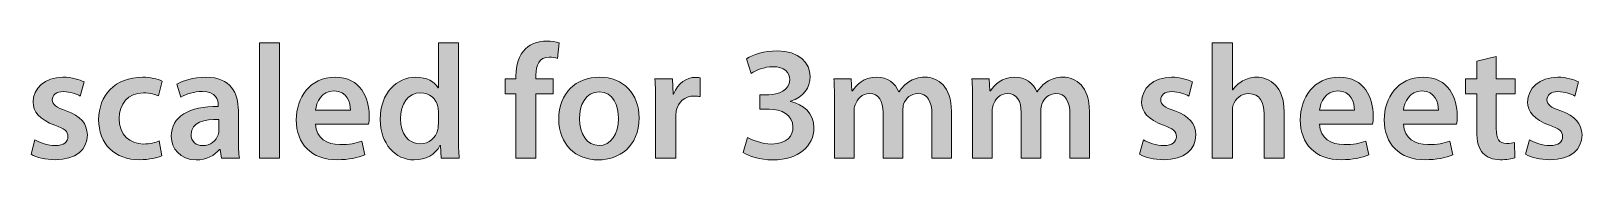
# Model space of a CAD drawing. Header units: inches. Extents: x 589 to 2016, y -1839 to -951.
# Drawn here: x 1193.7 to 1298.1, y -1147.4 to -1139.4 of the extents above; entities that cross this region are included whole.
import ezdxf

# ---------------------------------------------------------------- set-up
doc = ezdxf.new("R2010")
doc.units = ezdxf.units.IN
doc.header["$MEASUREMENT"] = 0
doc.layers.add('Layer 1', color=7, linetype='Continuous')

# ---------------------------------------------------------------- blocks, each defined once
blk = doc.blocks.new('block 315')
at = {"layer": 'Layer 1', "true_color": 0x010101}
h = blk.add_hatch(color=18, dxfattribs=at)
h.dxf.hatch_style = 2
h.paths.add_polyline_path([(1209.12, -1139.53), (1210.48, -1139.53), (1210.48, -1147.31), (1209.12, -1147.31)])
h = blk.add_hatch(color=18, dxfattribs=at)
h.dxf.hatch_style = 2
edge = h.paths.add_edge_path()
edge.add_spline(control_points=[(1222.51, -1139.53), (1222.51, -1139.53), (1222.51, -1145.81), (1222.51, -1145.81), (1222.51, -1146.36), (1222.53, -1146.95), (1222.56, -1147.31), (1222.56, -1147.31), (1221.35, -1147.31), (1221.35, -1147.31), (1221.35, -1147.31), (1221.3, -1146.47), (1221.3, -1146.47), (1221.3, -1146.47), (1221.27, -1146.47), (1221.27, -1146.47), (1220.96, -1147.06), (1220.31, -1147.43), (1219.53, -1147.43), (1218.26, -1147.43), (1217.25, -1146.35), (1217.25, -1144.7), (1217.24, -1142.92), (1218.36, -1141.85), (1219.64, -1141.85), (1220.38, -1141.85), (1220.9, -1142.16), (1221.14, -1142.56), (1221.14, -1142.56), (1221.17, -1142.56), (1221.17, -1142.56), (1221.17, -1142.56), (1221.17, -1139.53), (1221.17, -1139.53), (1221.17, -1139.53), (1222.51, -1139.53), (1222.51, -1139.53), (1222.51, -1139.53), (1222.51, -1139.53), (1222.51, -1139.53)], knot_values=[0, 0, 0, 0, 1, 1, 1, 2, 2, 2, 3, 3, 3, 4, 4, 4, 5, 5, 5, 6, 6, 6, 7, 7, 7, 8, 8, 8, 9, 9, 9, 10, 10, 10, 11, 11, 11, 12, 12, 12, 13, 13, 13, 13], degree=3, periodic=1)
edge = h.paths.add_edge_path()
edge.add_spline(control_points=[(1221.16, -1144.2), (1221.16, -1144.09), (1221.15, -1143.96), (1221.13, -1143.85), (1221.01, -1143.32), (1220.58, -1142.9), (1219.97, -1142.9), (1219.1, -1142.9), (1218.62, -1143.66), (1218.62, -1144.66), (1218.62, -1145.63), (1219.1, -1146.35), (1219.96, -1146.35), (1220.51, -1146.35), (1220.99, -1145.97), (1221.12, -1145.39), (1221.15, -1145.27), (1221.16, -1145.14), (1221.16, -1145), (1221.16, -1145), (1221.16, -1144.2), (1221.16, -1144.2)], knot_values=[0, 0, 0, 0, 1, 1, 1, 2, 2, 2, 3, 3, 3, 4, 4, 4, 5, 5, 5, 6, 6, 6, 7, 7, 7, 7], degree=3, periodic=1)
h = blk.add_hatch(color=18, dxfattribs=at)
h.dxf.hatch_style = 2
edge = h.paths.add_edge_path()
edge.add_spline(control_points=[(1226.38, -1147.31), (1226.38, -1147.31), (1226.38, -1142.98), (1226.38, -1142.98), (1226.38, -1142.98), (1225.66, -1142.98), (1225.66, -1142.98), (1225.66, -1142.98), (1225.66, -1141.97), (1225.66, -1141.97), (1225.66, -1141.97), (1226.38, -1141.97), (1226.38, -1141.97), (1226.38, -1141.97), (1226.38, -1141.75), (1226.38, -1141.75), (1226.38, -1141.06), (1226.56, -1140.37), (1227.03, -1139.93), (1227.42, -1139.55), (1227.96, -1139.41), (1228.42, -1139.41), (1228.78, -1139.41), (1229.06, -1139.47), (1229.28, -1139.54), (1229.28, -1139.54), (1229.18, -1140.58), (1229.18, -1140.58), (1229.04, -1140.53), (1228.85, -1140.49), (1228.61, -1140.49), (1227.95, -1140.49), (1227.72, -1141.04), (1227.72, -1141.7), (1227.72, -1141.7), (1227.72, -1141.97), (1227.72, -1141.97), (1227.72, -1141.97), (1228.89, -1141.97), (1228.89, -1141.97), (1228.89, -1141.97), (1228.89, -1142.98), (1228.89, -1142.98), (1228.89, -1142.98), (1227.73, -1142.98), (1227.73, -1142.98), (1227.73, -1142.98), (1227.73, -1147.31), (1227.73, -1147.31), (1227.73, -1147.31), (1226.38, -1147.31), (1226.38, -1147.31), (1226.38, -1147.31), (1226.38, -1147.31), (1226.38, -1147.31)], knot_values=[0, 0, 0, 0, 1, 1, 1, 2, 2, 2, 3, 3, 3, 4, 4, 4, 5, 5, 5, 6, 6, 6, 7, 7, 7, 8, 8, 8, 9, 9, 9, 10, 10, 10, 11, 11, 11, 12, 12, 12, 13, 13, 13, 14, 14, 14, 15, 15, 15, 16, 16, 16, 17, 17, 17, 18, 18, 18, 18], degree=3, periodic=1)
h = blk.add_hatch(color=18, dxfattribs=at)
h.dxf.hatch_style = 2
edge = h.paths.add_edge_path()
edge.add_spline(control_points=[(1273.23, -1139.53), (1273.23, -1139.53), (1274.59, -1139.53), (1274.59, -1139.53), (1274.59, -1139.53), (1274.59, -1142.71), (1274.59, -1142.71), (1274.59, -1142.71), (1274.62, -1142.71), (1274.62, -1142.71), (1274.78, -1142.46), (1275, -1142.25), (1275.28, -1142.1), (1275.55, -1141.94), (1275.86, -1141.85), (1276.2, -1141.85), (1277.11, -1141.85), (1278.07, -1142.46), (1278.07, -1144.17), (1278.07, -1144.17), (1278.07, -1147.31), (1278.07, -1147.31), (1278.07, -1147.31), (1276.72, -1147.31), (1276.72, -1147.31), (1276.72, -1147.31), (1276.72, -1144.32), (1276.72, -1144.32), (1276.72, -1143.54), (1276.43, -1142.96), (1275.69, -1142.96), (1275.16, -1142.96), (1274.79, -1143.31), (1274.65, -1143.72), (1274.6, -1143.83), (1274.59, -1143.97), (1274.59, -1144.12), (1274.59, -1144.12), (1274.59, -1147.31), (1274.59, -1147.31), (1274.59, -1147.31), (1273.23, -1147.31), (1273.23, -1147.31), (1273.23, -1147.31), (1273.23, -1139.53), (1273.23, -1139.53), (1273.23, -1139.53), (1273.23, -1139.53), (1273.23, -1139.53)], knot_values=[0, 0, 0, 0, 1, 1, 1, 2, 2, 2, 3, 3, 3, 4, 4, 4, 5, 5, 5, 6, 6, 6, 7, 7, 7, 8, 8, 8, 9, 9, 9, 10, 10, 10, 11, 11, 11, 12, 12, 12, 13, 13, 13, 14, 14, 14, 15, 15, 15, 16, 16, 16, 16], degree=3, periodic=1)
h = blk.add_hatch(color=18, dxfattribs=at)
h.dxf.hatch_style = 2
edge = h.paths.add_edge_path()
edge.add_spline(control_points=[(1241.97, -1145.92), (1242.24, -1146.08), (1242.91, -1146.36), (1243.59, -1146.36), (1244.62, -1146.36), (1245.04, -1145.78), (1245.02, -1145.22), (1245.02, -1144.37), (1244.24, -1144.01), (1243.41, -1144.01), (1243.41, -1144.01), (1242.79, -1144.01), (1242.79, -1144.01), (1242.79, -1144.01), (1242.79, -1143.03), (1242.79, -1143.03), (1242.79, -1143.03), (1243.39, -1143.03), (1243.39, -1143.03), (1244.02, -1143.03), (1244.81, -1142.74), (1244.81, -1142.03), (1244.81, -1141.55), (1244.45, -1141.14), (1243.67, -1141.14), (1243.09, -1141.14), (1242.51, -1141.39), (1242.21, -1141.59), (1242.21, -1141.59), (1241.9, -1140.61), (1241.9, -1140.61), (1242.31, -1140.33), (1243.1, -1140.07), (1243.95, -1140.07), (1245.42, -1140.07), (1246.18, -1140.88), (1246.18, -1141.81), (1246.18, -1142.55), (1245.74, -1143.17), (1244.86, -1143.47), (1244.86, -1143.47), (1244.86, -1143.5), (1244.86, -1143.5), (1245.73, -1143.65), (1246.43, -1144.31), (1246.43, -1145.27), (1246.43, -1146.48), (1245.42, -1147.43), (1243.66, -1147.43), (1242.79, -1147.43), (1242.05, -1147.19), (1241.67, -1146.93), (1241.67, -1146.93), (1241.97, -1145.92), (1241.97, -1145.92)], knot_values=[0, 0, 0, 0, 1, 1, 1, 2, 2, 2, 3, 3, 3, 4, 4, 4, 5, 5, 5, 6, 6, 6, 7, 7, 7, 8, 8, 8, 9, 9, 9, 10, 10, 10, 11, 11, 11, 12, 12, 12, 13, 13, 13, 14, 14, 14, 15, 15, 15, 16, 16, 16, 17, 17, 17, 18, 18, 18, 18], degree=3, periodic=1)
h = blk.add_hatch(color=18, dxfattribs=at)
h.dxf.hatch_style = 2
edge = h.paths.add_edge_path()
edge.add_spline(control_points=[(1292.35, -1140.45), (1292.35, -1140.45), (1292.35, -1141.97), (1292.35, -1141.97), (1292.35, -1141.97), (1293.63, -1141.97), (1293.63, -1141.97), (1293.63, -1141.97), (1293.63, -1142.98), (1293.63, -1142.98), (1293.63, -1142.98), (1292.35, -1142.98), (1292.35, -1142.98), (1292.35, -1142.98), (1292.35, -1145.34), (1292.35, -1145.34), (1292.35, -1145.98), (1292.52, -1146.32), (1293.04, -1146.32), (1293.27, -1146.32), (1293.44, -1146.29), (1293.57, -1146.26), (1293.57, -1146.26), (1293.59, -1147.29), (1293.59, -1147.29), (1293.39, -1147.36), (1293.04, -1147.42), (1292.61, -1147.42), (1292.12, -1147.42), (1291.7, -1147.25), (1291.45, -1146.98), (1291.16, -1146.67), (1291.03, -1146.19), (1291.03, -1145.49), (1291.03, -1145.49), (1291.03, -1142.98), (1291.03, -1142.98), (1291.03, -1142.98), (1290.27, -1142.98), (1290.27, -1142.98), (1290.27, -1142.98), (1290.27, -1141.97), (1290.27, -1141.97), (1290.27, -1141.97), (1291.03, -1141.97), (1291.03, -1141.97), (1291.03, -1141.97), (1291.03, -1140.77), (1291.03, -1140.77), (1291.03, -1140.77), (1292.35, -1140.45), (1292.35, -1140.45)], knot_values=[0, 0, 0, 0, 1, 1, 1, 2, 2, 2, 3, 3, 3, 4, 4, 4, 5, 5, 5, 6, 6, 6, 7, 7, 7, 8, 8, 8, 9, 9, 9, 10, 10, 10, 11, 11, 11, 12, 12, 12, 13, 13, 13, 14, 14, 14, 15, 15, 15, 16, 16, 16, 17, 17, 17, 17], degree=3, periodic=1)
h = blk.add_hatch(color=18, dxfattribs=at)
h.dxf.hatch_style = 2
edge = h.paths.add_edge_path()
edge.add_spline(control_points=[(1194.01, -1146.07), (1194.31, -1146.26), (1194.9, -1146.46), (1195.38, -1146.46), (1195.97, -1146.46), (1196.23, -1146.21), (1196.23, -1145.86), (1196.23, -1145.5), (1196.01, -1145.32), (1195.36, -1145.09), (1194.32, -1144.72), (1193.88, -1144.15), (1193.89, -1143.53), (1193.89, -1142.59), (1194.67, -1141.85), (1195.9, -1141.85), (1196.5, -1141.85), (1197.01, -1142.01), (1197.32, -1142.17), (1197.32, -1142.17), (1197.06, -1143.12), (1197.06, -1143.12), (1196.83, -1142.99), (1196.4, -1142.82), (1195.93, -1142.82), (1195.45, -1142.82), (1195.18, -1143.05), (1195.18, -1143.38), (1195.18, -1143.72), (1195.44, -1143.88), (1196.12, -1144.12), (1197.08, -1144.47), (1197.53, -1144.97), (1197.54, -1145.75), (1197.54, -1146.72), (1196.78, -1147.42), (1195.37, -1147.42), (1194.72, -1147.42), (1194.14, -1147.26), (1193.75, -1147.05), (1193.75, -1147.05), (1194.01, -1146.07), (1194.01, -1146.07)], knot_values=[0, 0, 0, 0, 1, 1, 1, 2, 2, 2, 3, 3, 3, 4, 4, 4, 5, 5, 5, 6, 6, 6, 7, 7, 7, 8, 8, 8, 9, 9, 9, 10, 10, 10, 11, 11, 11, 12, 12, 12, 13, 13, 13, 14, 14, 14, 14], degree=3, periodic=1)
h = blk.add_hatch(color=18, dxfattribs=at)
h.dxf.hatch_style = 2
edge = h.paths.add_edge_path()
edge.add_spline(control_points=[(1202.56, -1147.15), (1202.28, -1147.28), (1201.72, -1147.42), (1201.05, -1147.42), (1199.39, -1147.42), (1198.3, -1146.36), (1198.3, -1144.7), (1198.3, -1143.1), (1199.4, -1141.85), (1201.27, -1141.85), (1201.76, -1141.85), (1202.27, -1141.97), (1202.57, -1142.11), (1202.57, -1142.11), (1202.33, -1143.11), (1202.33, -1143.11), (1202.11, -1143.02), (1201.8, -1142.91), (1201.31, -1142.91), (1200.28, -1142.91), (1199.67, -1143.66), (1199.68, -1144.64), (1199.68, -1145.73), (1200.39, -1146.36), (1201.31, -1146.36), (1201.78, -1146.36), (1202.11, -1146.26), (1202.38, -1146.15), (1202.38, -1146.15), (1202.56, -1147.15), (1202.56, -1147.15)], knot_values=[0, 0, 0, 0, 1, 1, 1, 2, 2, 2, 3, 3, 3, 4, 4, 4, 5, 5, 5, 6, 6, 6, 7, 7, 7, 8, 8, 8, 9, 9, 9, 10, 10, 10, 10], degree=3, periodic=1)
h = blk.add_hatch(color=18, dxfattribs=at)
h.dxf.hatch_style = 2
edge = h.paths.add_edge_path()
edge.add_spline(control_points=[(1206.56, -1147.31), (1206.56, -1147.31), (1206.47, -1146.72), (1206.47, -1146.72), (1206.47, -1146.72), (1206.44, -1146.72), (1206.44, -1146.72), (1206.11, -1147.13), (1205.55, -1147.43), (1204.86, -1147.43), (1203.79, -1147.43), (1203.19, -1146.65), (1203.19, -1145.84), (1203.19, -1144.5), (1204.38, -1143.81), (1206.35, -1143.83), (1206.35, -1143.83), (1206.35, -1143.74), (1206.35, -1143.74), (1206.35, -1143.39), (1206.21, -1142.81), (1205.27, -1142.81), (1204.74, -1142.81), (1204.2, -1142.97), (1203.83, -1143.2), (1203.83, -1143.2), (1203.57, -1142.32), (1203.57, -1142.32), (1203.97, -1142.08), (1204.66, -1141.85), (1205.5, -1141.85), (1207.21, -1141.85), (1207.7, -1142.94), (1207.7, -1144.1), (1207.7, -1144.1), (1207.7, -1146.03), (1207.7, -1146.03), (1207.7, -1146.51), (1207.72, -1146.98), (1207.78, -1147.31), (1207.78, -1147.31), (1206.56, -1147.31), (1206.56, -1147.31), (1206.56, -1147.31), (1206.56, -1147.31), (1206.56, -1147.31)], knot_values=[0, 0, 0, 0, 1, 1, 1, 2, 2, 2, 3, 3, 3, 4, 4, 4, 5, 5, 5, 6, 6, 6, 7, 7, 7, 8, 8, 8, 9, 9, 9, 10, 10, 10, 11, 11, 11, 12, 12, 12, 13, 13, 13, 14, 14, 14, 15, 15, 15, 15], degree=3, periodic=1)
edge = h.paths.add_edge_path()
edge.add_spline(control_points=[(1206.39, -1144.7), (1205.43, -1144.68), (1204.52, -1144.89), (1204.52, -1145.7), (1204.52, -1146.22), (1204.86, -1146.47), (1205.29, -1146.47), (1205.83, -1146.47), (1206.22, -1146.12), (1206.34, -1145.73), (1206.38, -1145.63), (1206.39, -1145.52), (1206.39, -1145.44), (1206.39, -1145.44), (1206.39, -1144.7), (1206.39, -1144.7), (1206.39, -1144.7), (1206.39, -1144.7), (1206.39, -1144.7)], knot_values=[0, 0, 0, 0, 1, 1, 1, 2, 2, 2, 3, 3, 3, 4, 4, 4, 5, 5, 5, 6, 6, 6, 6], degree=3, periodic=1)
h = blk.add_hatch(color=18, dxfattribs=at)
h.dxf.hatch_style = 2
edge = h.paths.add_edge_path()
edge.add_spline(control_points=[(1212.89, -1145.02), (1212.93, -1145.98), (1213.68, -1146.4), (1214.54, -1146.4), (1215.16, -1146.4), (1215.61, -1146.31), (1216.01, -1146.16), (1216.01, -1146.16), (1216.21, -1147.09), (1216.21, -1147.09), (1215.75, -1147.28), (1215.12, -1147.42), (1214.35, -1147.42), (1212.62, -1147.42), (1211.6, -1146.36), (1211.6, -1144.72), (1211.6, -1143.25), (1212.5, -1141.85), (1214.21, -1141.85), (1215.94, -1141.85), (1216.51, -1143.28), (1216.51, -1144.45), (1216.51, -1144.7), (1216.49, -1144.9), (1216.47, -1145.02), (1216.47, -1145.02), (1212.89, -1145.02), (1212.89, -1145.02), (1212.89, -1145.02), (1212.89, -1145.02), (1212.89, -1145.02)], knot_values=[0, 0, 0, 0, 1, 1, 1, 2, 2, 2, 3, 3, 3, 4, 4, 4, 5, 5, 5, 6, 6, 6, 7, 7, 7, 8, 8, 8, 9, 9, 9, 10, 10, 10, 10], degree=3, periodic=1)
edge = h.paths.add_edge_path()
edge.add_spline(control_points=[(1215.24, -1144.08), (1215.25, -1143.58), (1215.03, -1142.77), (1214.13, -1142.77), (1213.3, -1142.77), (1212.95, -1143.53), (1212.89, -1144.08), (1212.89, -1144.08), (1215.24, -1144.08), (1215.24, -1144.08)], knot_values=[0, 0, 0, 0, 1, 1, 1, 2, 2, 2, 3, 3, 3, 3], degree=3, periodic=1)
h = blk.add_hatch(color=18, dxfattribs=at)
h.dxf.hatch_style = 2
edge = h.paths.add_edge_path()
edge.add_spline(control_points=[(1234.67, -1144.59), (1234.67, -1146.55), (1233.29, -1147.43), (1231.93, -1147.43), (1230.42, -1147.43), (1229.26, -1146.39), (1229.26, -1144.68), (1229.26, -1142.93), (1230.41, -1141.85), (1232.02, -1141.85), (1233.61, -1141.85), (1234.67, -1142.97), (1234.67, -1144.59)], knot_values=[0, 0, 0, 0, 1, 1, 1, 2, 2, 2, 3, 3, 3, 4, 4, 4, 4], degree=3, periodic=1)
edge = h.paths.add_edge_path()
edge.add_spline(control_points=[(1230.65, -1144.65), (1230.65, -1145.68), (1231.16, -1146.46), (1231.98, -1146.46), (1232.75, -1146.46), (1233.28, -1145.7), (1233.28, -1144.63), (1233.28, -1143.79), (1232.91, -1142.84), (1231.99, -1142.84), (1231.04, -1142.84), (1230.65, -1143.76), (1230.65, -1144.65)], knot_values=[0, 0, 0, 0, 1, 1, 1, 2, 2, 2, 3, 3, 3, 4, 4, 4, 4], degree=3, periodic=1)
h = blk.add_hatch(color=18, dxfattribs=at)
h.dxf.hatch_style = 2
edge = h.paths.add_edge_path()
edge.add_spline(control_points=[(1235.78, -1143.69), (1235.78, -1142.97), (1235.77, -1142.46), (1235.73, -1141.97), (1235.73, -1141.97), (1236.91, -1141.97), (1236.91, -1141.97), (1236.91, -1141.97), (1236.95, -1142.99), (1236.95, -1142.99), (1236.95, -1142.99), (1236.99, -1142.99), (1236.99, -1142.99), (1237.26, -1142.24), (1237.88, -1141.86), (1238.45, -1141.86), (1238.58, -1141.86), (1238.66, -1141.87), (1238.77, -1141.89), (1238.77, -1141.89), (1238.77, -1143.16), (1238.77, -1143.16), (1238.66, -1143.14), (1238.54, -1143.12), (1238.38, -1143.12), (1237.73, -1143.12), (1237.29, -1143.53), (1237.17, -1144.13), (1237.15, -1144.26), (1237.13, -1144.4), (1237.13, -1144.55), (1237.13, -1144.55), (1237.13, -1147.31), (1237.13, -1147.31), (1237.13, -1147.31), (1235.78, -1147.31), (1235.78, -1147.31), (1235.78, -1147.31), (1235.78, -1143.69), (1235.78, -1143.69)], knot_values=[0, 0, 0, 0, 1, 1, 1, 2, 2, 2, 3, 3, 3, 4, 4, 4, 5, 5, 5, 6, 6, 6, 7, 7, 7, 8, 8, 8, 9, 9, 9, 10, 10, 10, 11, 11, 11, 12, 12, 12, 13, 13, 13, 13], degree=3, periodic=1)
h = blk.add_hatch(color=18, dxfattribs=at)
h.dxf.hatch_style = 2
edge = h.paths.add_edge_path()
edge.add_spline(control_points=[(1247.82, -1143.56), (1247.82, -1142.95), (1247.81, -1142.43), (1247.77, -1141.97), (1247.77, -1141.97), (1248.93, -1141.97), (1248.93, -1141.97), (1248.93, -1141.97), (1248.99, -1142.76), (1248.99, -1142.76), (1248.99, -1142.76), (1249.02, -1142.76), (1249.02, -1142.76), (1249.29, -1142.35), (1249.77, -1141.85), (1250.67, -1141.85), (1251.37, -1141.85), (1251.91, -1142.25), (1252.14, -1142.84), (1252.14, -1142.84), (1252.17, -1142.84), (1252.17, -1142.84), (1252.35, -1142.54), (1252.57, -1142.32), (1252.82, -1142.17), (1253.12, -1141.96), (1253.46, -1141.85), (1253.9, -1141.85), (1254.78, -1141.85), (1255.68, -1142.46), (1255.68, -1144.16), (1255.68, -1144.16), (1255.68, -1147.31), (1255.68, -1147.31), (1255.68, -1147.31), (1254.37, -1147.31), (1254.37, -1147.31), (1254.37, -1147.31), (1254.37, -1144.36), (1254.37, -1144.36), (1254.37, -1143.47), (1254.06, -1142.95), (1253.41, -1142.95), (1252.95, -1142.95), (1252.61, -1143.28), (1252.47, -1143.66), (1252.44, -1143.79), (1252.41, -1143.96), (1252.41, -1144.11), (1252.41, -1144.11), (1252.41, -1147.31), (1252.41, -1147.31), (1252.41, -1147.31), (1251.09, -1147.31), (1251.09, -1147.31), (1251.09, -1147.31), (1251.09, -1144.22), (1251.09, -1144.22), (1251.09, -1143.47), (1250.79, -1142.95), (1250.17, -1142.95), (1249.67, -1142.95), (1249.33, -1143.34), (1249.21, -1143.71), (1249.15, -1143.85), (1249.13, -1144), (1249.13, -1144.15), (1249.13, -1144.15), (1249.13, -1147.31), (1249.13, -1147.31), (1249.13, -1147.31), (1247.81, -1147.31), (1247.81, -1147.31), (1247.81, -1147.31), (1247.81, -1143.56), (1247.81, -1143.56), (1247.81, -1143.56), (1247.82, -1143.56), (1247.82, -1143.56), (1247.82, -1143.56), (1247.82, -1143.56), (1247.82, -1143.56), (1247.82, -1143.56), (1247.82, -1143.56), (1247.82, -1143.56), (1247.82, -1143.56), (1247.82, -1143.56), (1247.82, -1143.56)], knot_values=[0, 0, 0, 0, 1, 1, 1, 2, 2, 2, 3, 3, 3, 4, 4, 4, 5, 5, 5, 6, 6, 6, 7, 7, 7, 8, 8, 8, 9, 9, 9, 10, 10, 10, 11, 11, 11, 12, 12, 12, 13, 13, 13, 14, 14, 14, 15, 15, 15, 16, 16, 16, 17, 17, 17, 18, 18, 18, 19, 19, 19, 20, 20, 20, 21, 21, 21, 22, 22, 22, 23, 23, 23, 24, 24, 24, 25, 25, 25, 26, 26, 26, 27, 27, 27, 28, 28, 28, 29, 29, 29, 29], degree=3, periodic=1)
h = blk.add_hatch(color=18, dxfattribs=at)
h.dxf.hatch_style = 2
edge = h.paths.add_edge_path()
edge.add_spline(control_points=[(1257.11, -1143.56), (1257.11, -1142.95), (1257.1, -1142.43), (1257.06, -1141.97), (1257.06, -1141.97), (1258.22, -1141.97), (1258.22, -1141.97), (1258.22, -1141.97), (1258.28, -1142.76), (1258.28, -1142.76), (1258.28, -1142.76), (1258.31, -1142.76), (1258.31, -1142.76), (1258.58, -1142.35), (1259.06, -1141.85), (1259.96, -1141.85), (1260.66, -1141.85), (1261.21, -1142.25), (1261.43, -1142.84), (1261.43, -1142.84), (1261.46, -1142.84), (1261.46, -1142.84), (1261.64, -1142.54), (1261.86, -1142.32), (1262.11, -1142.17), (1262.41, -1141.96), (1262.75, -1141.85), (1263.19, -1141.85), (1264.08, -1141.85), (1264.97, -1142.46), (1264.97, -1144.16), (1264.97, -1144.16), (1264.97, -1147.31), (1264.97, -1147.31), (1264.97, -1147.31), (1263.66, -1147.31), (1263.66, -1147.31), (1263.66, -1147.31), (1263.66, -1144.36), (1263.66, -1144.36), (1263.66, -1143.47), (1263.35, -1142.95), (1262.71, -1142.95), (1262.25, -1142.95), (1261.91, -1143.28), (1261.76, -1143.66), (1261.73, -1143.79), (1261.7, -1143.96), (1261.7, -1144.11), (1261.7, -1144.11), (1261.7, -1147.31), (1261.7, -1147.31), (1261.7, -1147.31), (1260.38, -1147.31), (1260.38, -1147.31), (1260.38, -1147.31), (1260.38, -1144.22), (1260.38, -1144.22), (1260.38, -1143.47), (1260.09, -1142.95), (1259.46, -1142.95), (1258.96, -1142.95), (1258.62, -1143.34), (1258.5, -1143.71), (1258.45, -1143.85), (1258.42, -1144), (1258.42, -1144.15), (1258.42, -1144.15), (1258.42, -1147.31), (1258.42, -1147.31), (1258.42, -1147.31), (1257.11, -1147.31), (1257.11, -1147.31), (1257.11, -1147.31), (1257.11, -1143.56), (1257.11, -1143.56), (1257.11, -1143.56), (1257.11, -1143.56), (1257.11, -1143.56)], knot_values=[0, 0, 0, 0, 1, 1, 1, 2, 2, 2, 3, 3, 3, 4, 4, 4, 5, 5, 5, 6, 6, 6, 7, 7, 7, 8, 8, 8, 9, 9, 9, 10, 10, 10, 11, 11, 11, 12, 12, 12, 13, 13, 13, 14, 14, 14, 15, 15, 15, 16, 16, 16, 17, 17, 17, 18, 18, 18, 19, 19, 19, 20, 20, 20, 21, 21, 21, 22, 22, 22, 23, 23, 23, 24, 24, 24, 25, 25, 25, 26, 26, 26, 26], degree=3, periodic=1)
h = blk.add_hatch(color=18, dxfattribs=at)
h.dxf.hatch_style = 2
edge = h.paths.add_edge_path()
edge.add_spline(control_points=[(1268.6, -1146.07), (1268.91, -1146.26), (1269.49, -1146.46), (1269.97, -1146.46), (1270.56, -1146.46), (1270.82, -1146.21), (1270.82, -1145.86), (1270.82, -1145.5), (1270.6, -1145.32), (1269.95, -1145.09), (1268.91, -1144.72), (1268.47, -1144.15), (1268.48, -1143.53), (1268.48, -1142.59), (1269.26, -1141.85), (1270.5, -1141.85), (1271.09, -1141.85), (1271.6, -1142.01), (1271.91, -1142.17), (1271.91, -1142.17), (1271.65, -1143.12), (1271.65, -1143.12), (1271.42, -1142.99), (1270.99, -1142.82), (1270.52, -1142.82), (1270.04, -1142.82), (1269.77, -1143.05), (1269.77, -1143.38), (1269.77, -1143.72), (1270.03, -1143.88), (1270.71, -1144.12), (1271.67, -1144.47), (1272.12, -1144.97), (1272.13, -1145.75), (1272.13, -1146.72), (1271.37, -1147.42), (1269.96, -1147.42), (1269.32, -1147.42), (1268.73, -1147.26), (1268.34, -1147.05), (1268.34, -1147.05), (1268.6, -1146.07), (1268.6, -1146.07)], knot_values=[0, 0, 0, 0, 1, 1, 1, 2, 2, 2, 3, 3, 3, 4, 4, 4, 5, 5, 5, 6, 6, 6, 7, 7, 7, 8, 8, 8, 9, 9, 9, 10, 10, 10, 11, 11, 11, 12, 12, 12, 13, 13, 13, 14, 14, 14, 14], degree=3, periodic=1)
h = blk.add_hatch(color=18, dxfattribs=at)
h.dxf.hatch_style = 2
edge = h.paths.add_edge_path()
edge.add_spline(control_points=[(1280.45, -1145.02), (1280.49, -1145.98), (1281.24, -1146.4), (1282.1, -1146.4), (1282.72, -1146.4), (1283.17, -1146.31), (1283.57, -1146.16), (1283.57, -1146.16), (1283.77, -1147.09), (1283.77, -1147.09), (1283.31, -1147.28), (1282.68, -1147.42), (1281.91, -1147.42), (1280.18, -1147.42), (1279.16, -1146.36), (1279.16, -1144.72), (1279.16, -1143.25), (1280.06, -1141.85), (1281.77, -1141.85), (1283.5, -1141.85), (1284.07, -1143.28), (1284.07, -1144.45), (1284.07, -1144.7), (1284.05, -1144.9), (1284.02, -1145.02), (1284.02, -1145.02), (1280.45, -1145.02), (1280.45, -1145.02), (1280.45, -1145.02), (1280.45, -1145.02), (1280.45, -1145.02)], knot_values=[0, 0, 0, 0, 1, 1, 1, 2, 2, 2, 3, 3, 3, 4, 4, 4, 5, 5, 5, 6, 6, 6, 7, 7, 7, 8, 8, 8, 9, 9, 9, 10, 10, 10, 10], degree=3, periodic=1)
edge = h.paths.add_edge_path()
edge.add_spline(control_points=[(1282.8, -1144.08), (1282.81, -1143.58), (1282.59, -1142.77), (1281.69, -1142.77), (1280.86, -1142.77), (1280.51, -1143.53), (1280.45, -1144.08), (1280.45, -1144.08), (1282.8, -1144.08), (1282.8, -1144.08)], knot_values=[0, 0, 0, 0, 1, 1, 1, 2, 2, 2, 3, 3, 3, 3], degree=3, periodic=1)
h = blk.add_hatch(color=18, dxfattribs=at)
h.dxf.hatch_style = 2
edge = h.paths.add_edge_path()
edge.add_spline(control_points=[(1286.11, -1145.02), (1286.14, -1145.98), (1286.89, -1146.4), (1287.75, -1146.4), (1288.37, -1146.4), (1288.82, -1146.31), (1289.23, -1146.16), (1289.23, -1146.16), (1289.42, -1147.09), (1289.42, -1147.09), (1288.96, -1147.28), (1288.33, -1147.42), (1287.56, -1147.42), (1285.83, -1147.42), (1284.81, -1146.36), (1284.81, -1144.72), (1284.81, -1143.25), (1285.71, -1141.85), (1287.42, -1141.85), (1289.15, -1141.85), (1289.72, -1143.28), (1289.72, -1144.45), (1289.72, -1144.7), (1289.7, -1144.9), (1289.68, -1145.02), (1289.68, -1145.02), (1286.11, -1145.02), (1286.11, -1145.02), (1286.11, -1145.02), (1286.11, -1145.02), (1286.11, -1145.02)], knot_values=[0, 0, 0, 0, 1, 1, 1, 2, 2, 2, 3, 3, 3, 4, 4, 4, 5, 5, 5, 6, 6, 6, 7, 7, 7, 8, 8, 8, 9, 9, 9, 10, 10, 10, 10], degree=3, periodic=1)
edge = h.paths.add_edge_path()
edge.add_spline(control_points=[(1288.45, -1144.08), (1288.46, -1143.58), (1288.24, -1142.77), (1287.34, -1142.77), (1286.51, -1142.77), (1286.16, -1143.53), (1286.1, -1144.08), (1286.1, -1144.08), (1288.45, -1144.08), (1288.45, -1144.08)], knot_values=[0, 0, 0, 0, 1, 1, 1, 2, 2, 2, 3, 3, 3, 3], degree=3, periodic=1)
h = blk.add_hatch(color=18, dxfattribs=at)
h.dxf.hatch_style = 2
edge = h.paths.add_edge_path()
edge.add_spline(control_points=[(1294.58, -1146.07), (1294.89, -1146.26), (1295.47, -1146.46), (1295.95, -1146.46), (1296.55, -1146.46), (1296.81, -1146.21), (1296.81, -1145.86), (1296.81, -1145.5), (1296.59, -1145.32), (1295.93, -1145.09), (1294.89, -1144.72), (1294.45, -1144.15), (1294.46, -1143.53), (1294.46, -1142.59), (1295.24, -1141.85), (1296.48, -1141.85), (1297.07, -1141.85), (1297.59, -1142.01), (1297.89, -1142.17), (1297.89, -1142.17), (1297.63, -1143.12), (1297.63, -1143.12), (1297.4, -1142.99), (1296.98, -1142.82), (1296.5, -1142.82), (1296.02, -1142.82), (1295.76, -1143.05), (1295.76, -1143.38), (1295.76, -1143.72), (1296.01, -1143.88), (1296.69, -1144.12), (1297.65, -1144.47), (1298.1, -1144.97), (1298.12, -1145.75), (1298.12, -1146.72), (1297.36, -1147.42), (1295.95, -1147.42), (1295.3, -1147.42), (1294.72, -1147.26), (1294.32, -1147.05), (1294.32, -1147.05), (1294.58, -1146.07), (1294.58, -1146.07)], knot_values=[0, 0, 0, 0, 1, 1, 1, 2, 2, 2, 3, 3, 3, 4, 4, 4, 5, 5, 5, 6, 6, 6, 7, 7, 7, 8, 8, 8, 9, 9, 9, 10, 10, 10, 11, 11, 11, 12, 12, 12, 13, 13, 13, 14, 14, 14, 14], degree=3, periodic=1)
at = {"layer": 'Layer 1', "lineweight": 0}
blk.add_lwpolyline([(1209.12, -1139.53), (1210.48, -1139.53), (1210.48, -1147.31), (1209.12, -1147.31), (1209.12, -1139.53)], dxfattribs=at)
for points, knots in [([(1222.51, -1139.53), (1222.51, -1139.53), (1222.51, -1145.81), (1222.51, -1145.81), (1222.51, -1146.36), (1222.53, -1146.95), (1222.56, -1147.31), (1222.56, -1147.31), (1221.35, -1147.31), (1221.35, -1147.31), (1221.35, -1147.31), (1221.3, -1146.47), (1221.3, -1146.47), (1221.3, -1146.47), (1221.27, -1146.47), (1221.27, -1146.47), (1220.96, -1147.06), (1220.31, -1147.43), (1219.53, -1147.43), (1218.26, -1147.43), (1217.25, -1146.35), (1217.25, -1144.7), (1217.24, -1142.92), (1218.36, -1141.85), (1219.64, -1141.85), (1220.38, -1141.85), (1220.9, -1142.16), (1221.14, -1142.56), (1221.14, -1142.56), (1221.17, -1142.56), (1221.17, -1142.56), (1221.17, -1142.56), (1221.17, -1139.53), (1221.17, -1139.53), (1221.17, -1139.53), (1222.51, -1139.53), (1222.51, -1139.53), (1222.51, -1139.53), (1222.51, -1139.53), (1222.51, -1139.53)], [0, 0, 0, 0, 1, 1, 1, 2, 2, 2, 3, 3, 3, 4, 4, 4, 5, 5, 5, 6, 6, 6, 7, 7, 7, 8, 8, 8, 9, 9, 9, 10, 10, 10, 11, 11, 11, 12, 12, 12, 13, 13, 13, 13]), ([(1226.38, -1147.31), (1226.38, -1147.31), (1226.38, -1142.98), (1226.38, -1142.98), (1226.38, -1142.98), (1225.66, -1142.98), (1225.66, -1142.98), (1225.66, -1142.98), (1225.66, -1141.97), (1225.66, -1141.97), (1225.66, -1141.97), (1226.38, -1141.97), (1226.38, -1141.97), (1226.38, -1141.97), (1226.38, -1141.75), (1226.38, -1141.75), (1226.38, -1141.06), (1226.56, -1140.37), (1227.03, -1139.93), (1227.42, -1139.55), (1227.96, -1139.41), (1228.42, -1139.41), (1228.78, -1139.41), (1229.06, -1139.47), (1229.28, -1139.54), (1229.28, -1139.54), (1229.18, -1140.58), (1229.18, -1140.58), (1229.04, -1140.53), (1228.85, -1140.49), (1228.61, -1140.49), (1227.95, -1140.49), (1227.72, -1141.04), (1227.72, -1141.7), (1227.72, -1141.7), (1227.72, -1141.97), (1227.72, -1141.97), (1227.72, -1141.97), (1228.89, -1141.97), (1228.89, -1141.97), (1228.89, -1141.97), (1228.89, -1142.98), (1228.89, -1142.98), (1228.89, -1142.98), (1227.73, -1142.98), (1227.73, -1142.98), (1227.73, -1142.98), (1227.73, -1147.31), (1227.73, -1147.31), (1227.73, -1147.31), (1226.38, -1147.31), (1226.38, -1147.31), (1226.38, -1147.31), (1226.38, -1147.31), (1226.38, -1147.31)], [0, 0, 0, 0, 1, 1, 1, 2, 2, 2, 3, 3, 3, 4, 4, 4, 5, 5, 5, 6, 6, 6, 7, 7, 7, 8, 8, 8, 9, 9, 9, 10, 10, 10, 11, 11, 11, 12, 12, 12, 13, 13, 13, 14, 14, 14, 15, 15, 15, 16, 16, 16, 17, 17, 17, 18, 18, 18, 18]), ([(1273.23, -1139.53), (1273.23, -1139.53), (1274.59, -1139.53), (1274.59, -1139.53), (1274.59, -1139.53), (1274.59, -1142.71), (1274.59, -1142.71), (1274.59, -1142.71), (1274.62, -1142.71), (1274.62, -1142.71), (1274.78, -1142.46), (1275, -1142.25), (1275.28, -1142.1), (1275.55, -1141.94), (1275.86, -1141.85), (1276.2, -1141.85), (1277.11, -1141.85), (1278.07, -1142.46), (1278.07, -1144.17), (1278.07, -1144.17), (1278.07, -1147.31), (1278.07, -1147.31), (1278.07, -1147.31), (1276.72, -1147.31), (1276.72, -1147.31), (1276.72, -1147.31), (1276.72, -1144.32), (1276.72, -1144.32), (1276.72, -1143.54), (1276.43, -1142.96), (1275.69, -1142.96), (1275.16, -1142.96), (1274.79, -1143.31), (1274.65, -1143.72), (1274.6, -1143.83), (1274.59, -1143.97), (1274.59, -1144.12), (1274.59, -1144.12), (1274.59, -1147.31), (1274.59, -1147.31), (1274.59, -1147.31), (1273.23, -1147.31), (1273.23, -1147.31), (1273.23, -1147.31), (1273.23, -1139.53), (1273.23, -1139.53), (1273.23, -1139.53), (1273.23, -1139.53), (1273.23, -1139.53)], [0, 0, 0, 0, 1, 1, 1, 2, 2, 2, 3, 3, 3, 4, 4, 4, 5, 5, 5, 6, 6, 6, 7, 7, 7, 8, 8, 8, 9, 9, 9, 10, 10, 10, 11, 11, 11, 12, 12, 12, 13, 13, 13, 14, 14, 14, 15, 15, 15, 16, 16, 16, 16]), ([(1241.97, -1145.92), (1242.24, -1146.08), (1242.91, -1146.36), (1243.59, -1146.36), (1244.62, -1146.36), (1245.04, -1145.78), (1245.02, -1145.22), (1245.02, -1144.37), (1244.24, -1144.01), (1243.41, -1144.01), (1243.41, -1144.01), (1242.79, -1144.01), (1242.79, -1144.01), (1242.79, -1144.01), (1242.79, -1143.03), (1242.79, -1143.03), (1242.79, -1143.03), (1243.39, -1143.03), (1243.39, -1143.03), (1244.02, -1143.03), (1244.81, -1142.74), (1244.81, -1142.03), (1244.81, -1141.55), (1244.45, -1141.14), (1243.67, -1141.14), (1243.09, -1141.14), (1242.51, -1141.39), (1242.21, -1141.59), (1242.21, -1141.59), (1241.9, -1140.61), (1241.9, -1140.61), (1242.31, -1140.33), (1243.1, -1140.07), (1243.95, -1140.07), (1245.42, -1140.07), (1246.18, -1140.88), (1246.18, -1141.81), (1246.18, -1142.55), (1245.74, -1143.17), (1244.86, -1143.47), (1244.86, -1143.47), (1244.86, -1143.5), (1244.86, -1143.5), (1245.73, -1143.65), (1246.43, -1144.31), (1246.43, -1145.27), (1246.43, -1146.48), (1245.42, -1147.43), (1243.66, -1147.43), (1242.79, -1147.43), (1242.05, -1147.19), (1241.67, -1146.93), (1241.67, -1146.93), (1241.97, -1145.92), (1241.97, -1145.92)], [0, 0, 0, 0, 1, 1, 1, 2, 2, 2, 3, 3, 3, 4, 4, 4, 5, 5, 5, 6, 6, 6, 7, 7, 7, 8, 8, 8, 9, 9, 9, 10, 10, 10, 11, 11, 11, 12, 12, 12, 13, 13, 13, 14, 14, 14, 15, 15, 15, 16, 16, 16, 17, 17, 17, 18, 18, 18, 18]), ([(1292.35, -1140.45), (1292.35, -1140.45), (1292.35, -1141.97), (1292.35, -1141.97), (1292.35, -1141.97), (1293.63, -1141.97), (1293.63, -1141.97), (1293.63, -1141.97), (1293.63, -1142.98), (1293.63, -1142.98), (1293.63, -1142.98), (1292.35, -1142.98), (1292.35, -1142.98), (1292.35, -1142.98), (1292.35, -1145.34), (1292.35, -1145.34), (1292.35, -1145.98), (1292.52, -1146.32), (1293.04, -1146.32), (1293.27, -1146.32), (1293.44, -1146.29), (1293.57, -1146.26), (1293.57, -1146.26), (1293.59, -1147.29), (1293.59, -1147.29), (1293.39, -1147.36), (1293.04, -1147.42), (1292.61, -1147.42), (1292.12, -1147.42), (1291.7, -1147.25), (1291.45, -1146.98), (1291.16, -1146.67), (1291.03, -1146.19), (1291.03, -1145.49), (1291.03, -1145.49), (1291.03, -1142.98), (1291.03, -1142.98), (1291.03, -1142.98), (1290.27, -1142.98), (1290.27, -1142.98), (1290.27, -1142.98), (1290.27, -1141.97), (1290.27, -1141.97), (1290.27, -1141.97), (1291.03, -1141.97), (1291.03, -1141.97), (1291.03, -1141.97), (1291.03, -1140.77), (1291.03, -1140.77), (1291.03, -1140.77), (1292.35, -1140.45), (1292.35, -1140.45)], [0, 0, 0, 0, 1, 1, 1, 2, 2, 2, 3, 3, 3, 4, 4, 4, 5, 5, 5, 6, 6, 6, 7, 7, 7, 8, 8, 8, 9, 9, 9, 10, 10, 10, 11, 11, 11, 12, 12, 12, 13, 13, 13, 14, 14, 14, 15, 15, 15, 16, 16, 16, 17, 17, 17, 17]), ([(1194.01, -1146.07), (1194.31, -1146.26), (1194.9, -1146.46), (1195.38, -1146.46), (1195.97, -1146.46), (1196.23, -1146.21), (1196.23, -1145.86), (1196.23, -1145.5), (1196.01, -1145.32), (1195.36, -1145.09), (1194.32, -1144.72), (1193.88, -1144.15), (1193.89, -1143.53), (1193.89, -1142.59), (1194.67, -1141.85), (1195.9, -1141.85), (1196.5, -1141.85), (1197.01, -1142.01), (1197.32, -1142.17), (1197.32, -1142.17), (1197.06, -1143.12), (1197.06, -1143.12), (1196.83, -1142.99), (1196.4, -1142.82), (1195.93, -1142.82), (1195.45, -1142.82), (1195.18, -1143.05), (1195.18, -1143.38), (1195.18, -1143.72), (1195.44, -1143.88), (1196.12, -1144.12), (1197.08, -1144.47), (1197.53, -1144.97), (1197.54, -1145.75), (1197.54, -1146.72), (1196.78, -1147.42), (1195.37, -1147.42), (1194.72, -1147.42), (1194.14, -1147.26), (1193.75, -1147.05), (1193.75, -1147.05), (1194.01, -1146.07), (1194.01, -1146.07)], [0, 0, 0, 0, 1, 1, 1, 2, 2, 2, 3, 3, 3, 4, 4, 4, 5, 5, 5, 6, 6, 6, 7, 7, 7, 8, 8, 8, 9, 9, 9, 10, 10, 10, 11, 11, 11, 12, 12, 12, 13, 13, 13, 14, 14, 14, 14]), ([(1202.56, -1147.15), (1202.28, -1147.28), (1201.72, -1147.42), (1201.05, -1147.42), (1199.39, -1147.42), (1198.3, -1146.36), (1198.3, -1144.7), (1198.3, -1143.1), (1199.4, -1141.85), (1201.27, -1141.85), (1201.76, -1141.85), (1202.27, -1141.97), (1202.57, -1142.11), (1202.57, -1142.11), (1202.33, -1143.11), (1202.33, -1143.11), (1202.11, -1143.02), (1201.8, -1142.91), (1201.31, -1142.91), (1200.28, -1142.91), (1199.67, -1143.66), (1199.68, -1144.64), (1199.68, -1145.73), (1200.39, -1146.36), (1201.31, -1146.36), (1201.78, -1146.36), (1202.11, -1146.26), (1202.38, -1146.15), (1202.38, -1146.15), (1202.56, -1147.15), (1202.56, -1147.15)], [0, 0, 0, 0, 1, 1, 1, 2, 2, 2, 3, 3, 3, 4, 4, 4, 5, 5, 5, 6, 6, 6, 7, 7, 7, 8, 8, 8, 9, 9, 9, 10, 10, 10, 10]), ([(1206.56, -1147.31), (1206.56, -1147.31), (1206.47, -1146.72), (1206.47, -1146.72), (1206.47, -1146.72), (1206.44, -1146.72), (1206.44, -1146.72), (1206.11, -1147.13), (1205.55, -1147.43), (1204.86, -1147.43), (1203.79, -1147.43), (1203.19, -1146.65), (1203.19, -1145.84), (1203.19, -1144.5), (1204.38, -1143.81), (1206.35, -1143.83), (1206.35, -1143.83), (1206.35, -1143.74), (1206.35, -1143.74), (1206.35, -1143.39), (1206.21, -1142.81), (1205.27, -1142.81), (1204.74, -1142.81), (1204.2, -1142.97), (1203.83, -1143.2), (1203.83, -1143.2), (1203.57, -1142.32), (1203.57, -1142.32), (1203.97, -1142.08), (1204.66, -1141.85), (1205.5, -1141.85), (1207.21, -1141.85), (1207.7, -1142.94), (1207.7, -1144.1), (1207.7, -1144.1), (1207.7, -1146.03), (1207.7, -1146.03), (1207.7, -1146.51), (1207.72, -1146.98), (1207.78, -1147.31), (1207.78, -1147.31), (1206.56, -1147.31), (1206.56, -1147.31), (1206.56, -1147.31), (1206.56, -1147.31), (1206.56, -1147.31)], [0, 0, 0, 0, 1, 1, 1, 2, 2, 2, 3, 3, 3, 4, 4, 4, 5, 5, 5, 6, 6, 6, 7, 7, 7, 8, 8, 8, 9, 9, 9, 10, 10, 10, 11, 11, 11, 12, 12, 12, 13, 13, 13, 14, 14, 14, 15, 15, 15, 15]), ([(1212.89, -1145.02), (1212.93, -1145.98), (1213.68, -1146.4), (1214.54, -1146.4), (1215.16, -1146.4), (1215.61, -1146.31), (1216.01, -1146.16), (1216.01, -1146.16), (1216.21, -1147.09), (1216.21, -1147.09), (1215.75, -1147.28), (1215.12, -1147.42), (1214.35, -1147.42), (1212.62, -1147.42), (1211.6, -1146.36), (1211.6, -1144.72), (1211.6, -1143.25), (1212.5, -1141.85), (1214.21, -1141.85), (1215.94, -1141.85), (1216.51, -1143.28), (1216.51, -1144.45), (1216.51, -1144.7), (1216.49, -1144.9), (1216.47, -1145.02), (1216.47, -1145.02), (1212.89, -1145.02), (1212.89, -1145.02), (1212.89, -1145.02), (1212.89, -1145.02), (1212.89, -1145.02)], [0, 0, 0, 0, 1, 1, 1, 2, 2, 2, 3, 3, 3, 4, 4, 4, 5, 5, 5, 6, 6, 6, 7, 7, 7, 8, 8, 8, 9, 9, 9, 10, 10, 10, 10]), ([(1215.24, -1144.08), (1215.25, -1143.58), (1215.03, -1142.77), (1214.13, -1142.77), (1213.3, -1142.77), (1212.95, -1143.53), (1212.89, -1144.08), (1212.89, -1144.08), (1215.24, -1144.08), (1215.24, -1144.08)], [0, 0, 0, 0, 1, 1, 1, 2, 2, 2, 3, 3, 3, 3]), ([(1234.67, -1144.59), (1234.67, -1146.55), (1233.29, -1147.43), (1231.93, -1147.43), (1230.42, -1147.43), (1229.26, -1146.39), (1229.26, -1144.68), (1229.26, -1142.93), (1230.41, -1141.85), (1232.02, -1141.85), (1233.61, -1141.85), (1234.67, -1142.97), (1234.67, -1144.59)], [0, 0, 0, 0, 1, 1, 1, 2, 2, 2, 3, 3, 3, 4, 4, 4, 4]), ([(1235.78, -1143.69), (1235.78, -1142.97), (1235.77, -1142.46), (1235.73, -1141.97), (1235.73, -1141.97), (1236.91, -1141.97), (1236.91, -1141.97), (1236.91, -1141.97), (1236.95, -1142.99), (1236.95, -1142.99), (1236.95, -1142.99), (1236.99, -1142.99), (1236.99, -1142.99), (1237.26, -1142.24), (1237.88, -1141.86), (1238.45, -1141.86), (1238.58, -1141.86), (1238.66, -1141.87), (1238.77, -1141.89), (1238.77, -1141.89), (1238.77, -1143.16), (1238.77, -1143.16), (1238.66, -1143.14), (1238.54, -1143.12), (1238.38, -1143.12), (1237.73, -1143.12), (1237.29, -1143.53), (1237.17, -1144.13), (1237.15, -1144.26), (1237.13, -1144.4), (1237.13, -1144.55), (1237.13, -1144.55), (1237.13, -1147.31), (1237.13, -1147.31), (1237.13, -1147.31), (1235.78, -1147.31), (1235.78, -1147.31), (1235.78, -1147.31), (1235.78, -1143.69), (1235.78, -1143.69)], [0, 0, 0, 0, 1, 1, 1, 2, 2, 2, 3, 3, 3, 4, 4, 4, 5, 5, 5, 6, 6, 6, 7, 7, 7, 8, 8, 8, 9, 9, 9, 10, 10, 10, 11, 11, 11, 12, 12, 12, 13, 13, 13, 13]), ([(1247.82, -1143.56), (1247.82, -1142.95), (1247.81, -1142.43), (1247.77, -1141.97), (1247.77, -1141.97), (1248.93, -1141.97), (1248.93, -1141.97), (1248.93, -1141.97), (1248.99, -1142.76), (1248.99, -1142.76), (1248.99, -1142.76), (1249.02, -1142.76), (1249.02, -1142.76), (1249.29, -1142.35), (1249.77, -1141.85), (1250.67, -1141.85), (1251.37, -1141.85), (1251.91, -1142.25), (1252.14, -1142.84), (1252.14, -1142.84), (1252.17, -1142.84), (1252.17, -1142.84), (1252.35, -1142.54), (1252.57, -1142.32), (1252.82, -1142.17), (1253.12, -1141.96), (1253.46, -1141.85), (1253.9, -1141.85), (1254.78, -1141.85), (1255.68, -1142.46), (1255.68, -1144.16), (1255.68, -1144.16), (1255.68, -1147.31), (1255.68, -1147.31), (1255.68, -1147.31), (1254.37, -1147.31), (1254.37, -1147.31), (1254.37, -1147.31), (1254.37, -1144.36), (1254.37, -1144.36), (1254.37, -1143.47), (1254.06, -1142.95), (1253.41, -1142.95), (1252.95, -1142.95), (1252.61, -1143.28), (1252.47, -1143.66), (1252.44, -1143.79), (1252.41, -1143.96), (1252.41, -1144.11), (1252.41, -1144.11), (1252.41, -1147.31), (1252.41, -1147.31), (1252.41, -1147.31), (1251.09, -1147.31), (1251.09, -1147.31), (1251.09, -1147.31), (1251.09, -1144.22), (1251.09, -1144.22), (1251.09, -1143.47), (1250.79, -1142.95), (1250.17, -1142.95), (1249.67, -1142.95), (1249.33, -1143.34), (1249.21, -1143.71), (1249.15, -1143.85), (1249.13, -1144), (1249.13, -1144.15), (1249.13, -1144.15), (1249.13, -1147.31), (1249.13, -1147.31), (1249.13, -1147.31), (1247.81, -1147.31), (1247.81, -1147.31), (1247.81, -1147.31), (1247.81, -1143.56), (1247.81, -1143.56), (1247.81, -1143.56), (1247.82, -1143.56), (1247.82, -1143.56), (1247.82, -1143.56), (1247.82, -1143.56), (1247.82, -1143.56), (1247.82, -1143.56), (1247.82, -1143.56), (1247.82, -1143.56), (1247.82, -1143.56), (1247.82, -1143.56), (1247.82, -1143.56)], [0, 0, 0, 0, 1, 1, 1, 2, 2, 2, 3, 3, 3, 4, 4, 4, 5, 5, 5, 6, 6, 6, 7, 7, 7, 8, 8, 8, 9, 9, 9, 10, 10, 10, 11, 11, 11, 12, 12, 12, 13, 13, 13, 14, 14, 14, 15, 15, 15, 16, 16, 16, 17, 17, 17, 18, 18, 18, 19, 19, 19, 20, 20, 20, 21, 21, 21, 22, 22, 22, 23, 23, 23, 24, 24, 24, 25, 25, 25, 26, 26, 26, 27, 27, 27, 28, 28, 28, 29, 29, 29, 29]), ([(1257.11, -1143.56), (1257.11, -1142.95), (1257.1, -1142.43), (1257.06, -1141.97), (1257.06, -1141.97), (1258.22, -1141.97), (1258.22, -1141.97), (1258.22, -1141.97), (1258.28, -1142.76), (1258.28, -1142.76), (1258.28, -1142.76), (1258.31, -1142.76), (1258.31, -1142.76), (1258.58, -1142.35), (1259.06, -1141.85), (1259.96, -1141.85), (1260.66, -1141.85), (1261.21, -1142.25), (1261.43, -1142.84), (1261.43, -1142.84), (1261.46, -1142.84), (1261.46, -1142.84), (1261.64, -1142.54), (1261.86, -1142.32), (1262.11, -1142.17), (1262.41, -1141.96), (1262.75, -1141.85), (1263.19, -1141.85), (1264.08, -1141.85), (1264.97, -1142.46), (1264.97, -1144.16), (1264.97, -1144.16), (1264.97, -1147.31), (1264.97, -1147.31), (1264.97, -1147.31), (1263.66, -1147.31), (1263.66, -1147.31), (1263.66, -1147.31), (1263.66, -1144.36), (1263.66, -1144.36), (1263.66, -1143.47), (1263.35, -1142.95), (1262.71, -1142.95), (1262.25, -1142.95), (1261.91, -1143.28), (1261.76, -1143.66), (1261.73, -1143.79), (1261.7, -1143.96), (1261.7, -1144.11), (1261.7, -1144.11), (1261.7, -1147.31), (1261.7, -1147.31), (1261.7, -1147.31), (1260.38, -1147.31), (1260.38, -1147.31), (1260.38, -1147.31), (1260.38, -1144.22), (1260.38, -1144.22), (1260.38, -1143.47), (1260.09, -1142.95), (1259.46, -1142.95), (1258.96, -1142.95), (1258.62, -1143.34), (1258.5, -1143.71), (1258.45, -1143.85), (1258.42, -1144), (1258.42, -1144.15), (1258.42, -1144.15), (1258.42, -1147.31), (1258.42, -1147.31), (1258.42, -1147.31), (1257.11, -1147.31), (1257.11, -1147.31), (1257.11, -1147.31), (1257.11, -1143.56), (1257.11, -1143.56), (1257.11, -1143.56), (1257.11, -1143.56), (1257.11, -1143.56)], [0, 0, 0, 0, 1, 1, 1, 2, 2, 2, 3, 3, 3, 4, 4, 4, 5, 5, 5, 6, 6, 6, 7, 7, 7, 8, 8, 8, 9, 9, 9, 10, 10, 10, 11, 11, 11, 12, 12, 12, 13, 13, 13, 14, 14, 14, 15, 15, 15, 16, 16, 16, 17, 17, 17, 18, 18, 18, 19, 19, 19, 20, 20, 20, 21, 21, 21, 22, 22, 22, 23, 23, 23, 24, 24, 24, 25, 25, 25, 26, 26, 26, 26]), ([(1268.6, -1146.07), (1268.91, -1146.26), (1269.49, -1146.46), (1269.97, -1146.46), (1270.56, -1146.46), (1270.82, -1146.21), (1270.82, -1145.86), (1270.82, -1145.5), (1270.6, -1145.32), (1269.95, -1145.09), (1268.91, -1144.72), (1268.47, -1144.15), (1268.48, -1143.53), (1268.48, -1142.59), (1269.26, -1141.85), (1270.5, -1141.85), (1271.09, -1141.85), (1271.6, -1142.01), (1271.91, -1142.17), (1271.91, -1142.17), (1271.65, -1143.12), (1271.65, -1143.12), (1271.42, -1142.99), (1270.99, -1142.82), (1270.52, -1142.82), (1270.04, -1142.82), (1269.77, -1143.05), (1269.77, -1143.38), (1269.77, -1143.72), (1270.03, -1143.88), (1270.71, -1144.12), (1271.67, -1144.47), (1272.12, -1144.97), (1272.13, -1145.75), (1272.13, -1146.72), (1271.37, -1147.42), (1269.96, -1147.42), (1269.32, -1147.42), (1268.73, -1147.26), (1268.34, -1147.05), (1268.34, -1147.05), (1268.6, -1146.07), (1268.6, -1146.07)], [0, 0, 0, 0, 1, 1, 1, 2, 2, 2, 3, 3, 3, 4, 4, 4, 5, 5, 5, 6, 6, 6, 7, 7, 7, 8, 8, 8, 9, 9, 9, 10, 10, 10, 11, 11, 11, 12, 12, 12, 13, 13, 13, 14, 14, 14, 14]), ([(1280.45, -1145.02), (1280.49, -1145.98), (1281.24, -1146.4), (1282.1, -1146.4), (1282.72, -1146.4), (1283.17, -1146.31), (1283.57, -1146.16), (1283.57, -1146.16), (1283.77, -1147.09), (1283.77, -1147.09), (1283.31, -1147.28), (1282.68, -1147.42), (1281.91, -1147.42), (1280.18, -1147.42), (1279.16, -1146.36), (1279.16, -1144.72), (1279.16, -1143.25), (1280.06, -1141.85), (1281.77, -1141.85), (1283.5, -1141.85), (1284.07, -1143.28), (1284.07, -1144.45), (1284.07, -1144.7), (1284.05, -1144.9), (1284.02, -1145.02), (1284.02, -1145.02), (1280.45, -1145.02), (1280.45, -1145.02), (1280.45, -1145.02), (1280.45, -1145.02), (1280.45, -1145.02)], [0, 0, 0, 0, 1, 1, 1, 2, 2, 2, 3, 3, 3, 4, 4, 4, 5, 5, 5, 6, 6, 6, 7, 7, 7, 8, 8, 8, 9, 9, 9, 10, 10, 10, 10]), ([(1282.8, -1144.08), (1282.81, -1143.58), (1282.59, -1142.77), (1281.69, -1142.77), (1280.86, -1142.77), (1280.51, -1143.53), (1280.45, -1144.08), (1280.45, -1144.08), (1282.8, -1144.08), (1282.8, -1144.08)], [0, 0, 0, 0, 1, 1, 1, 2, 2, 2, 3, 3, 3, 3]), ([(1286.11, -1145.02), (1286.14, -1145.98), (1286.89, -1146.4), (1287.75, -1146.4), (1288.37, -1146.4), (1288.82, -1146.31), (1289.23, -1146.16), (1289.23, -1146.16), (1289.42, -1147.09), (1289.42, -1147.09), (1288.96, -1147.28), (1288.33, -1147.42), (1287.56, -1147.42), (1285.83, -1147.42), (1284.81, -1146.36), (1284.81, -1144.72), (1284.81, -1143.25), (1285.71, -1141.85), (1287.42, -1141.85), (1289.15, -1141.85), (1289.72, -1143.28), (1289.72, -1144.45), (1289.72, -1144.7), (1289.7, -1144.9), (1289.68, -1145.02), (1289.68, -1145.02), (1286.11, -1145.02), (1286.11, -1145.02), (1286.11, -1145.02), (1286.11, -1145.02), (1286.11, -1145.02)], [0, 0, 0, 0, 1, 1, 1, 2, 2, 2, 3, 3, 3, 4, 4, 4, 5, 5, 5, 6, 6, 6, 7, 7, 7, 8, 8, 8, 9, 9, 9, 10, 10, 10, 10]), ([(1288.45, -1144.08), (1288.46, -1143.58), (1288.24, -1142.77), (1287.34, -1142.77), (1286.51, -1142.77), (1286.16, -1143.53), (1286.1, -1144.08), (1286.1, -1144.08), (1288.45, -1144.08), (1288.45, -1144.08)], [0, 0, 0, 0, 1, 1, 1, 2, 2, 2, 3, 3, 3, 3]), ([(1294.58, -1146.07), (1294.89, -1146.26), (1295.47, -1146.46), (1295.95, -1146.46), (1296.55, -1146.46), (1296.81, -1146.21), (1296.81, -1145.86), (1296.81, -1145.5), (1296.59, -1145.32), (1295.93, -1145.09), (1294.89, -1144.72), (1294.45, -1144.15), (1294.46, -1143.53), (1294.46, -1142.59), (1295.24, -1141.85), (1296.48, -1141.85), (1297.07, -1141.85), (1297.59, -1142.01), (1297.89, -1142.17), (1297.89, -1142.17), (1297.63, -1143.12), (1297.63, -1143.12), (1297.4, -1142.99), (1296.98, -1142.82), (1296.5, -1142.82), (1296.02, -1142.82), (1295.76, -1143.05), (1295.76, -1143.38), (1295.76, -1143.72), (1296.01, -1143.88), (1296.69, -1144.12), (1297.65, -1144.47), (1298.1, -1144.97), (1298.12, -1145.75), (1298.12, -1146.72), (1297.36, -1147.42), (1295.95, -1147.42), (1295.3, -1147.42), (1294.72, -1147.26), (1294.32, -1147.05), (1294.32, -1147.05), (1294.58, -1146.07), (1294.58, -1146.07)], [0, 0, 0, 0, 1, 1, 1, 2, 2, 2, 3, 3, 3, 4, 4, 4, 5, 5, 5, 6, 6, 6, 7, 7, 7, 8, 8, 8, 9, 9, 9, 10, 10, 10, 11, 11, 11, 12, 12, 12, 13, 13, 13, 14, 14, 14, 14]), ([(1221.16, -1144.2), (1221.16, -1144.09), (1221.15, -1143.96), (1221.13, -1143.85), (1221.01, -1143.32), (1220.58, -1142.9), (1219.97, -1142.9), (1219.1, -1142.9), (1218.62, -1143.66), (1218.62, -1144.66), (1218.62, -1145.63), (1219.1, -1146.35), (1219.96, -1146.35), (1220.51, -1146.35), (1220.99, -1145.97), (1221.12, -1145.39), (1221.15, -1145.27), (1221.16, -1145.14), (1221.16, -1145), (1221.16, -1145), (1221.16, -1144.2), (1221.16, -1144.2)], [0, 0, 0, 0, 1, 1, 1, 2, 2, 2, 3, 3, 3, 4, 4, 4, 5, 5, 5, 6, 6, 6, 7, 7, 7, 7]), ([(1230.65, -1144.65), (1230.65, -1145.68), (1231.16, -1146.46), (1231.98, -1146.46), (1232.75, -1146.46), (1233.28, -1145.7), (1233.28, -1144.63), (1233.28, -1143.79), (1232.91, -1142.84), (1231.99, -1142.84), (1231.04, -1142.84), (1230.65, -1143.76), (1230.65, -1144.65)], [0, 0, 0, 0, 1, 1, 1, 2, 2, 2, 3, 3, 3, 4, 4, 4, 4]), ([(1206.39, -1144.7), (1205.43, -1144.68), (1204.52, -1144.89), (1204.52, -1145.7), (1204.52, -1146.22), (1204.86, -1146.47), (1205.29, -1146.47), (1205.83, -1146.47), (1206.22, -1146.12), (1206.34, -1145.73), (1206.38, -1145.63), (1206.39, -1145.52), (1206.39, -1145.44), (1206.39, -1145.44), (1206.39, -1144.7), (1206.39, -1144.7), (1206.39, -1144.7), (1206.39, -1144.7), (1206.39, -1144.7)], [0, 0, 0, 0, 1, 1, 1, 2, 2, 2, 3, 3, 3, 4, 4, 4, 5, 5, 5, 6, 6, 6, 6])]:
    blk.add_open_spline(points, degree=3, knots=knots, dxfattribs=at)
blk = doc.blocks.new('block 312')
at = {"layer": 'Layer 1'}
blk.add_blockref('block 315', (0, 0), dxfattribs=at)

msp = doc.modelspace()

# ---------------------------------------------------------------- block references
at = {"layer": 'Layer 1'}
msp.add_blockref('block 312', (0, 0), dxfattribs=at)

doc.saveas('drawing.dxf')
